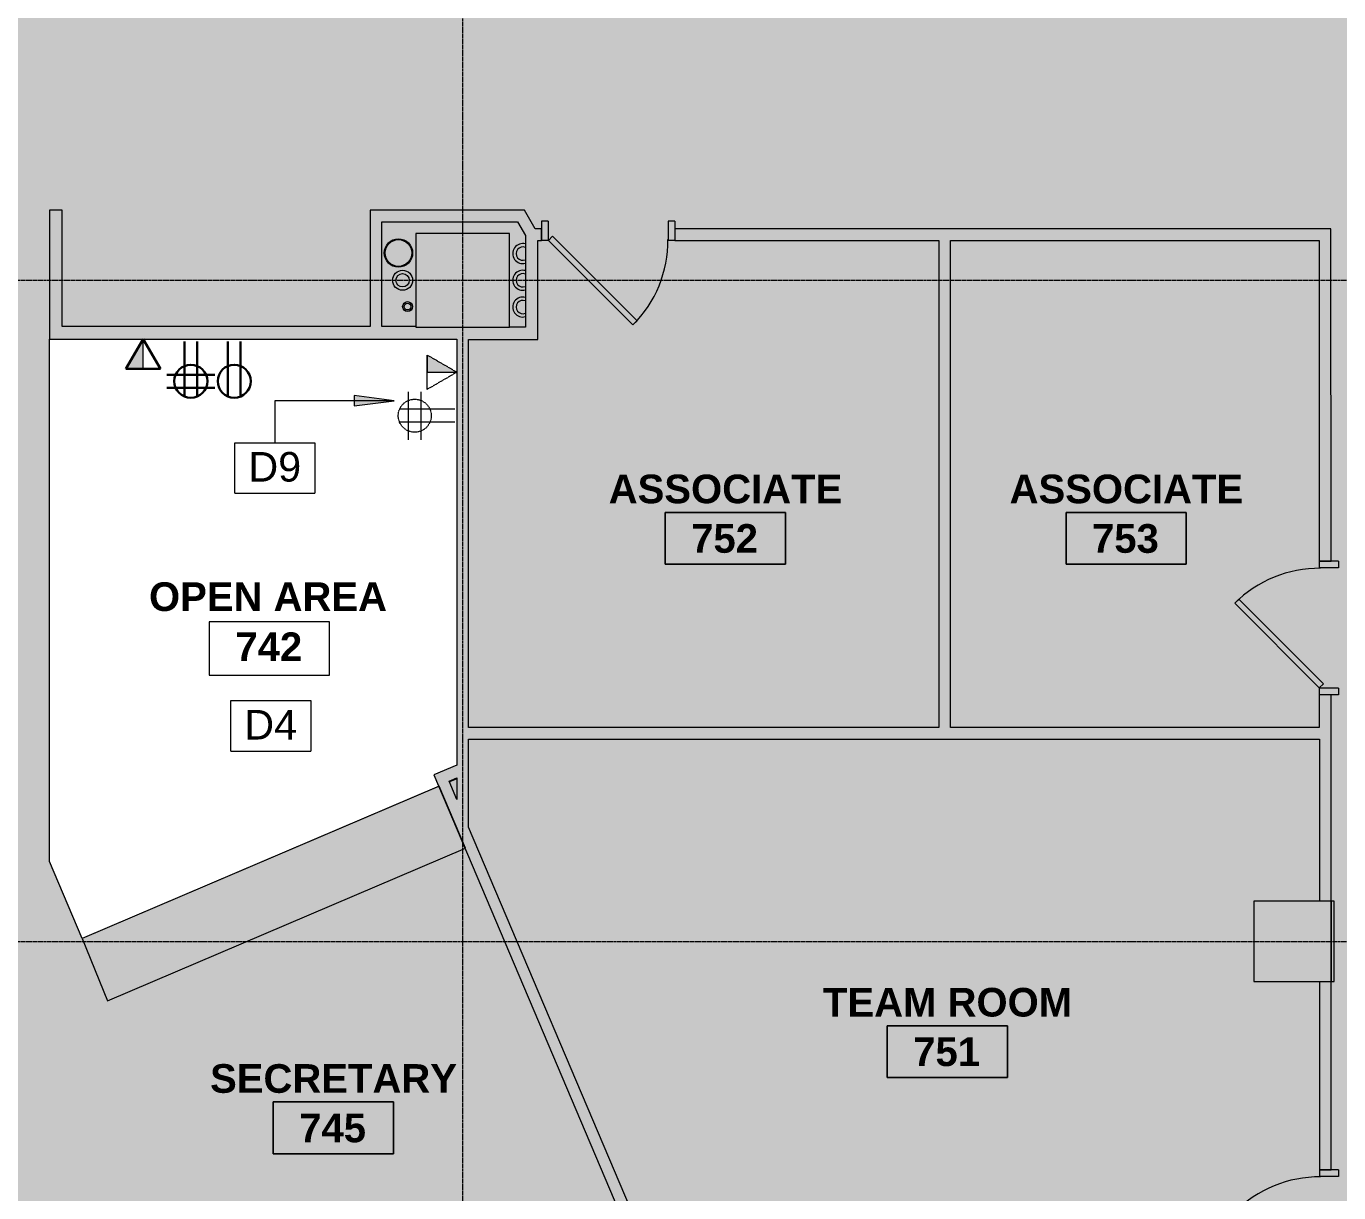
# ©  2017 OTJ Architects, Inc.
# Model space of a CAD drawing. Header units: inches. Extents: x -203 to 2791, y -968 to 768.
# Drawn here: x 104 to 497.1, y -288.6 to 60.7 of the extents above; entities that cross this region are included whole.
import ezdxf

# ---------------------------------------------------------------- set-up
doc = ezdxf.new("R2010")
doc.units = ezdxf.units.IN
doc.header["$MEASUREMENT"] = 0
doc.linetypes.add('Demolished', pattern=[0.1875, 0.125, -0.0625])
doc.linetypes.add('Grid Line 1_2_', pattern=[0.875, 0.5, -0.125, 0.125, -0.125])
for name, color, linetype, lineweight in [('A-ANNO-KEYN', 231, 'Continuous', 9), ('A-ANNO-NOTE', 131, 'Continuous', 13), ('A-AREA-IDEN', 2, 'Continuous', 9), ('A-Bldg-Patt', 7, 'Continuous', 9), ('A-Cols-Bldg', 7, 'Continuous', 9), ('A-DETL-GENF', 92, 'Continuous', 9), ('A-DETL-THIN', 151, 'Continuous', 9), ('A-DOOR', 31, 'Continuous', 13), ('A-DOOR-FRAM', 31, 'Continuous', 20), ('A-Flor-Eqpm', 7, 'Continuous', 9), ('A-Flor-Pfix-Exst', 7, 'Continuous', 9), ('A-WALL-PATT', 111, 'Continuous', 13), ('G-ANNO-TEXT', 231, 'Continuous', 9), ('I-WALL', 2, 'Continuous', 13), ('Jenner and Block 7fl_BB_dwg', 8, 'Continuous', 9), ('Q-CASE', 31, 'Continuous', 13), ('S-GRID', 1, 'Continuous', 9)]:
    doc.layers.add(name, color=color, linetype=linetype, lineweight=lineweight)
doc.styles.add('Arial', font='arial.ttf', dxfattribs={"height": 8.851796})
doc.styles.add('Swis721 Lt BT_B', font='', dxfattribs={"height": 8.583975})
doc.styles.get('Swis721 Lt BT_B').set_extended_font_data('Swis721 Lt BT', bold=True)

# ---------------------------------------------------------------- blocks, each defined once
blk = doc.blocks.new('Jenner and Block 7fl_BB_dwg-4985401-Level 7 Demo')
at = {"layer": 'A-Bldg-Patt'}
blk.add_hatch(color=256, dxfattribs=at).paths.add_polyline_path([(495.73, -225.31), (495.73, -201.31), (494.81, -201.31), (494.82, -225.31)], flags=0)
for p, q in [((495.73, -201.31), (494.81, -201.31)), ((494.81, -201.31), (494.82, -225.31)), ((495.73, -225.31), (495.73, -201.31)), ((494.82, -225.31), (495.73, -225.31))]:
    blk.add_line(p, q, dxfattribs=at)
at = {"layer": 'A-Cols-Bldg'}
blk.add_line((495.73, -201.31), (494.81, -201.31), dxfattribs=at)
at = {"layer": 'A-Cols-Bldg', "flags": 128}
blk.add_lwpolyline([(494.81, -225.31), (495.73, -225.31), (495.73, -201.31)], dxfattribs=at)
at = {"layer": 'A-Flor-Eqpm'}
blk.add_line((234.73, -1.34), (234.73, 2.02), dxfattribs=at)
at = {"layer": 'A-Flor-Pfix-Exst'}
for centre, radius in [((215.48, -7.16), 4.25), ((215.48, -7.16), 4), ((216.73, -15.34), 3), ((216.73, -15.34), 2), ((218.23, -23.23), 1.5), ((218.23, -23.23), 1)]:
    blk.add_circle(centre, radius, dxfattribs=at)
for centre, radius, start, end in [((252.73, -7.34), 3, 74.4779, 285.5221), ((252.73, -7.34), 2, 66.9897, 293.0103), ((252.73, -15.34), 3, 74.4779, 285.5221), ((252.73, -15.34), 2, 66.9897, 293.0103), ((252.73, -23.34), 3, 74.4779, 285.5221), ((252.73, -23.34), 2, 66.9897, 293.0103)]:
    blk.add_arc(centre, radius, start, end, dxfattribs=at)
blk = doc.blocks.new('Single Flush - OTJ_SOLIDFLUSH_ALUM-5494577-Level 7 Demo')
at = {"layer": 'A-DOOR', "color": 8, "lineweight": 20}
for p, q in [((-8.65, -25.84), (16.67, -0.51)), ((17.91, -1.75), (-7.42, -27.07)), ((16.67, -0.51), (17.91, -1.75)), ((-7.42, -27.07), (-8.65, -25.84))]:
    blk.add_line(p, q, dxfattribs=at)
at = {"layer": 'A-DOOR', "color": 55, "lineweight": 9}
blk.add_arc((17.91, -1.75), 35.81, 179.5, 225, dxfattribs=at)
at = {"layer": 'A-DOOR-FRAM', "color": 8}
for p, q in [((-20, 4), (-20, -1.75)), ((-20, 4), (-18, 4)), ((-18, 4), (-18, -1.75)), ((18, 4), (18, -1.75)), ((18, 4), (20, 4)), ((20, 4), (20, -1.75)), ((-20, -1.75), (-18, -1.75)), ((18, -1.75), (20, -1.75))]:
    blk.add_line(p, q, dxfattribs=at)
blk = doc.blocks.new('Single Flush - OTJ_SOLIDFLUSH_ALUM-5494578-Level 7 Demo')
at = {"layer": 'A-DOOR', "color": 8, "lineweight": 20}
for p, q in [((-7.42, 27.07), (-8.65, 25.84)), ((-8.65, 25.84), (16.67, 0.51)), ((17.91, 1.75), (-7.42, 27.07)), ((16.67, 0.51), (17.91, 1.75))]:
    blk.add_line(p, q, dxfattribs=at)
at = {"layer": 'A-DOOR', "color": 55, "lineweight": 9}
blk.add_arc((17.91, 1.75), 35.81, 135, 180.5, dxfattribs=at)
at = {"layer": 'A-DOOR-FRAM', "color": 8}
for p, q in [((-20, -4), (-20, 1.75)), ((-20, 1.75), (-18, 1.75)), ((-18, -4), (-18, 1.75)), ((18, -4), (18, 1.75)), ((18, 1.75), (20, 1.75)), ((20, -4), (20, 1.75)), ((-20, -4), (-18, -4)), ((18, -4), (20, -4))]:
    blk.add_line(p, q, dxfattribs=at)
blk = doc.blocks.new('Casework 20 - Casework 20-4940772-Level 7 Demo')
at = {"layer": 'Q-CASE', "color": 55, "lineweight": 9}
for p, q in [((214.06, -160.54), (107.91, -207.81)), ((222.26, -178.95), (214.06, -160.54)), ((115.78, -226.35), (222.26, -178.95)), ((107.91, -207.81), (115.78, -226.35))]:
    blk.add_line(p, q, dxfattribs=at)
blk = doc.blocks.new('Jenner and Block 7fl_BB_dwg-V27-Level 7 Demo')
at = {"layer": 'A-Bldg-Patt'}
blk.add_hatch(color=256, dxfattribs=at).paths.add_polyline_path([(495.73, -225.31), (495.73, -201.31), (494.81, -201.31), (494.82, -225.31)], flags=0)
for p, q in [((495.73, -201.31), (494.81, -201.31)), ((494.81, -201.31), (494.82, -225.31)), ((495.73, -225.31), (495.73, -201.31)), ((494.82, -225.31), (495.73, -225.31))]:
    blk.add_line(p, q, dxfattribs=at)
at = {"layer": 'A-Cols-Bldg'}
blk.add_line((495.73, -201.31), (494.81, -201.31), dxfattribs=at)
at = {"layer": 'A-Cols-Bldg', "flags": 128}
blk.add_lwpolyline([(494.81, -225.31), (495.73, -225.31), (495.73, -201.31)], dxfattribs=at)
at = {"layer": 'A-Flor-Eqpm'}
blk.add_line((234.73, -1.34), (234.73, 2.02), dxfattribs=at)
at = {"layer": 'A-Flor-Pfix-Exst'}
for centre, radius in [((215.48, -7.16), 4.25), ((215.48, -7.16), 4), ((216.73, -15.34), 3), ((216.73, -15.34), 2), ((218.23, -23.23), 1.5), ((218.23, -23.23), 1)]:
    blk.add_circle(centre, radius, dxfattribs=at)
for centre, radius, start, end in [((252.73, -7.34), 3, 74.4779, 285.5221), ((252.73, -7.34), 2, 66.9897, 293.0103), ((252.73, -15.34), 3, 74.4779, 285.5221), ((252.73, -15.34), 2, 66.9897, 293.0103), ((252.73, -23.34), 3, 74.4779, 285.5221), ((252.73, -23.34), 2, 66.9897, 293.0103)]:
    blk.add_arc(centre, radius, start, end, dxfattribs=at)
blk = doc.blocks.new('Room Tag - Room Name and Number-3379422-Level 7 Demo')
at = {"layer": 'A-AREA-IDEN'}
for p, q in [((-0.1881, -0.1636), (-0.1881, -0.0018)), ((-0.1881, -0.0018), (0.1869, -0.0018)), ((0.1869, -0.0018), (-0.1881, -0.0018)), ((-0.1881, -0.0018), (-0.1881, -0.1636)), ((0.1869, -0.0018), (0.1869, -0.1636)), ((0.1869, -0.1636), (0.1869, -0.0018)), ((0.1869, -0.1636), (-0.1881, -0.1636)), ((-0.1881, -0.1636), (0.1869, -0.1636))]:
    blk.add_line(p, q, dxfattribs=at)
blk = doc.blocks.new('Keynote Tag - Keynote Number - Boxed-135510-Level 7 Demo')
at = {"layer": 'A-ANNO-KEYN'}
for p, q in [((-0.125, -0.0792), (-0.125, 0.0781)), ((-0.125, 0.0781), (0.125, 0.0781)), ((0.125, 0.0781), (0.125, -0.0792)), ((-0.125, -0.0792), (0.125, -0.0792))]:
    blk.add_line(p, q, dxfattribs=at)

msp = doc.modelspace()

# ---------------------------------------------------------------- hatches: boundary and pattern name
at = {"layer": 'A-ANNO-KEYN'}
msp.add_hatch(color=256, dxfattribs=at).paths.add_polyline_path([(214.21, -51.39), (202.21, -49.81), (202.21, -52.97)], flags=0)
at = {"layer": 'A-ANNO-NOTE', "lineweight": 9}
msp.add_hatch(color=55, dxfattribs=at).paths.add_polyline_path([(139.04, -41.9), (139.04, -32.97), (133.88, -41.9)], flags=0)
at = {"layer": 'A-ANNO-NOTE', "linetype": 'Demolished', "lineweight": 9}
msp.add_hatch(color=7, dxfattribs=at).paths.add_polyline_path([(232.98, -42.87), (224.05, -37.72), (224.05, -42.87)], flags=0)
at = {"layer": 'A-DETL-GENF'}
h = msp.add_hatch(color=9, dxfattribs=at)
h.paths.add_polyline_path([(131.76, -847.99), (290.74, -780.5), (225.6, -627.04), (211.09, -633.2), (209.28, -628.94), (209.42, -628.88), (203.59, -616.37), (207.78, -614.42), (213.68, -627.08), (295.77, -592.23), (297.58, -596.49), (229.86, -625.23), (295, -778.69), (401.08, -733.65), (335.95, -580.2), (334.4, -580.86), (332.59, -576.6), (420.96, -539.09), (422.76, -543.35), (340.21, -578.39), (405.34, -731.84), (511.69, -686.69), (511.69, -619.13), (494.67, -619.13), (494.67, -614.13), (492.17, -614.13), (492.17, -540), (465.42, -540), (465.42, -525.24), (459.58, -527.72), (457.78, -523.46), (465.42, -520.22), (465.42, -507.38), (497.17, -507.38), (497.17, -511.56), (497.67, -511.56), (497.67, -516.56), (497.17, -516.56), (497.17, -614.13), (658.09, -614.13), (718.7, -588.4), (718.7, -513.05), (720.73, -513.05), (720.73, -508.94), (744.73, -508.94), (744.73, -510.06), (757.98, -510.06), (757.98, -505.44), (626.98, -505.44), (626.98, -505.32), (560.67, -505.32), (560.67, -516.56), (537.67, -516.56), (537.67, -511.56), (555.67, -511.56), (555.67, -395.31), (560.67, -395.31), (560.67, -438.44), (560.17, -438.44), (560.17, -441.94), (560.67, -441.94), (560.67, -498.32), (619.98, -498.32), (619.98, -477.94), (626.98, -477.94), (626.98, -501.94), (757.98, -501.94), (757.98, -376.94), (625.46, -376.94), (625.46, -433.44), (624.19, -433.44), (624.19, -433.94), (625.46, -433.94), (625.46, -441.94), (600.17, -441.94), (600.17, -438.44), (621.96, -438.44), (621.96, -303.25), (601.17, -303.25), (601.17, -299.75), (634.61, -299.75), (634.61, -357.01), (793.96, -357.01), (793.96, -230.99), (634.98, -230.99), (634.98, -254.99), (560.67, -254.98), (560.67, -299.75), (561.17, -299.75), (561.17, -303.25), (560.67, -303.25), (560.67, -346.75), (555.67, -346.75), (555.67, -249.98), (575.84, -249.98), (575.84, -200.84), (587.09, -200.84), (587.09, -243.74), (631.48, -243.74), (631.48, -224.99), (675.98, -224.99), (675.98, -160.84), (576.74, -160.84), (576.74, -173.53), (546.74, -173.53), (546.74, 43.98), (1001.73, 43.98), (1001.73, -243.6), (961.86, -243.6), (961.86, -227.44), (963.74, -227.44), (963.74, -224.72), (769.74, -224.72), (769.74, -224.99), (799.96, -224.99), (799.96, -303.86), (963.74, -303.86), (963.74, -267.44), (968.74, -267.44), (968.74, -284.3), (1048.58, -284.3), (1048.57, -116.84), (1052.07, -116.84), (1052.05, -76.84), (1048.57, -76.84), (1048.56, 0.1), (1552.61, 0.1), (1552.61, 338), (1723.3, 338), (1723.3, 351.59), (1731.86, 351.59), (1731.86, 355.59), (1736.48, 355.59), (1736.48, 351.59), (1910.23, 351.59), (1910.23, 580.43), (-120.35, 580.43), (-120.35, 406.96), (53.87, 406.96), (53.87, 426.96), (70.73, 426.96), (70.73, 422.34), (58.49, 422.34), (58.49, 402.34), (58.05, 402.34), (58.05, 327.65), (54.3, 327.65), (54.3, 402.34), (-120.35, 402.34), (-120.35, 286.96), (54.3, 286.96), (54.3, 287.65), (58.05, 287.65), (58.05, 279.65), (54.3, 279.65), (54.3, 282.34), (-120.35, 282.34), (-120.35, 166.96), (54.3, 166.96), (54.3, 239.65), (58.05, 239.65), (58.05, 160.65), (54.3, 160.65), (54.3, 162.34), (-120.35, 162.34), (-120.35, 0.55), (-80.76, 0.55), (-80.76, -12.89), (54.3, -12.89), (54.3, 120.65), (58.05, 120.65), (58.05, -20.2), (54.3, -20.2), (54.3, -17.52), (-80.76, -17.52), (-80.76, -30.95), (-120.35, -30.95), (-120.35, -193.04), (54.3, -193.04), (54.3, -60.2), (58.05, -60.2), (58.05, -218.21), (72.52, -252.29), (69.07, -253.76), (54.3, -218.97), (54.3, -197.66), (-120.35, -197.66), (-120.35, -254.17), (-74.96, -361.1), (84.5, -290.1), (84.7, -290.58), (88.16, -289.11), (140.82, -413.14), (137.36, -414.61), (86.31, -294.36), (-73.15, -365.35), (42.67, -638.13), (201.92, -566.67), (175.4, -504.2), (178.85, -502.74), (207.15, -569.39), (190.31, -576.95), (190.88, -578.17), (186.68, -580.12), (186.09, -578.85), (44.47, -642.39), (120.79, -822.14)], flags=0)
h.paths.add_polyline_path([(225.76, -805.76), (216.38, -783.67), (238.47, -774.29), (247.85, -796.38), (232.98, -802.69)], flags=0)
h.paths.add_polyline_path([(446.67, -711.97), (437.29, -689.88), (459.38, -680.5), (468.76, -702.59), (451.58, -709.88)], flags=0)
h.paths.add_polyline_path([(516.31, -684.73), (893.34, -524.65), (967.94, -524.65), (967.94, -523.31), (944.23, -523.31), (944.23, -523.6), (744.73, -523.6), (744.73, -532.94), (723.7, -532.94), (723.7, -561.42), (744.73, -561.42), (744.73, -585.42), (723.7, -585.42), (723.7, -591.71), (659.11, -619.13), (590.81, -619.13), (590.81, -647.06), (516.73, -647.06), (516.73, -643.56), (587.31, -643.56), (587.31, -619.13), (516.31, -619.13), (516.31, -647.06)], flags=0)
h.paths.add_polyline_path([(262.35, -545.88), (246.3, -508.06), (353.1, -462.71), (227.52, -166.92), (120.79, -212.45), (111.01, -189.4), (111.01, 5.62), (114.76, 5.62), (114.76, -29.22), (206.98, -29.22), (206.98, 5.62), (253.21, 5.62), (256.4, 0.1), (258.31, 0.1), (258.31, -3.4), (257.26, -3.4), (257.26, -33.09), (236.48, -33.09), (236.48, -149.24), (377.3, -149.23), (377.29, -3.4), (298.31, -3.4), (298.31, 0.1), (494.79, 0.1), (494.79, -99.48), (491.3, -99.48), (491.29, -3.4), (380.79, -3.4), (380.8, -149.23), (491.3, -149.22), (491.31, -139.48), (494.8, -139.48), (494.81, -201.31), (491.31, -201.31), (491.3, -152.72), (236.48, -152.74), (236.48, -179.07), (297.94, -323.84), (491.32, -323.82), (491.32, -321.75), (494.82, -321.75), (494.83, -446.72), (415.96, -480.36), (414.59, -477.14), (491.33, -444.4), (491.32, -327.32), (299.43, -327.34), (370.94, -495.76), (377.8, -492.83), (379.17, -496.05), (369.08, -500.35), (354.47, -465.93), (287.28, -494.46), (301.97, -529.06), (263.06, -545.58)], flags=0)
h.paths.add_polyline_path([(263.06, -541.78), (297.38, -527.21), (284.06, -495.83), (271.83, -501.02), (281.21, -523.11), (259.11, -532.49), (262.35, -540.12)], flags=0)
h.paths.add_polyline_path([(3.31, -538.98), (-6.07, -516.89), (16.02, -507.51), (19.36, -515.37), (155.59, -457.53), (153, -451.43), (156.45, -449.96), (163.22, -465.92), (159.77, -467.38), (157.39, -461.78), (21.16, -519.62), (25.4, -529.6), (16.02, -533.58)], flags=0)
h.paths.add_polyline_path([(492.17, -535.38), (492.17, -532.94), (471.73, -532.94), (471.73, -512), (470.05, -512), (470.05, -535.38), (491.33, -535.38)], flags=0)
h.paths.add_polyline_path([(1723.7, -524.65), (1723.7, -377.36), (1552.61, -377.36), (1552.61, -347.49), (1539.3, -347.49), (1539.3, -343.74), (1552.61, -343.74), (1552.61, -72.05), (1491.14, -72.05), (1491.14, -77.99), (1487.64, -77.99), (1487.64, -3.4), (1268.73, -3.4), (1268.73, -29.34), (1240.73, -29.34), (1240.73, -3.4), (1166.06, -3.4), (1166.06, -120.24), (1487.64, -120.24), (1487.64, -117.99), (1491.14, -117.99), (1491.14, -287.8), (1483.46, -287.8), (1483.46, -284.3), (1487.64, -284.3), (1487.64, -123.74), (1052.07, -123.74), (1052.08, -284.3), (1443.46, -284.3), (1443.46, -287.8), (1413.3, -287.8), (1413.3, -343.74), (1450.3, -343.74), (1450.3, -347.49), (1376.3, -347.49), (1376.3, -524.65), (1491.98, -524.65), (1491.98, -347.49), (1490.3, -347.49), (1490.3, -343.74), (1499.3, -343.74), (1499.3, -347.49), (1496.61, -347.49), (1496.61, -524.65), (1723.3, -524.65)], flags=0)
h.paths.add_polyline_path([(1542.73, -523.31), (1542.73, -499.31), (1566.73, -499.31), (1566.73, -523.31), (1552.61, -523.31)], flags=0)
h.paths.add_polyline_path([(763.98, -520.1), (940.73, -520.1), (940.73, -497.31), (963.74, -497.31), (963.74, -457.44), (946.48, -457.44), (946.48, -308.86), (799.96, -308.86), (799.96, -363.01), (625.46, -363.01), (625.46, -370.94), (763.98, -370.94), (763.98, -513.56), (744.73, -513.56), (744.73, -520.1), (757.98, -520.1)], flags=0)
h.paths.add_polyline_path([(963.74, -452.44), (963.74, -308.86), (951.48, -308.86), (951.48, -452.44)], flags=0)
h.paths.add_polyline_path([(625.46, -357.01), (631.11, -357.01), (631.11, -303.25), (625.46, -303.25), (625.46, -303.84)], flags=0)
h.paths.add_polyline_path([(491.32, -281.75), (491.32, -281.75), (491.32, -225.31), (471.73, -225.31), (471.73, -201.31), (494.81, -201.31), (494.81, -281.75), (491.32, -281.75)], flags=0)
h.paths.add_polyline_path([(988.73, -227.44), (992.74, -227.44), (992.74, -227.33), (968.74, -227.33), (968.74, -227.44), (968.96, -227.44)], flags=0)
h.paths.add_polyline_path([(739.47, -224.99), (766.24, -224.99), (766.24, -204.81), (679.48, -204.81), (679.48, -224.99)], flags=0)
h.paths.add_polyline_path([(905.64, -217.72), (963.74, -217.72), (963.74, -199.94), (988.73, -199.94), (988.73, -161.74), (992.74, -161.74), (992.74, -121.74), (988.73, -121.74), (988.73, -121.34), (980.11, -121.34), (980.11, -122.59), (769.74, -122.59), (769.74, -217.72), (894.29, -217.72)], flags=0)
h.paths.add_polyline_path([(729.42, -201.31), (766.24, -201.31), (766.24, -119.34), (679.48, -119.34), (679.48, -201.31), (698.39, -201.31)], flags=0)
h.paths.add_polyline_path([(232.98, -170.83), (232.98, -164.59), (230.74, -165.55), (232.3, -169.22)], flags=0)
h.paths.add_polyline_path([(227.86, -167.28), (227.67, -166.85), (227.57, -166.9)], flags=0)
h.paths.add_polyline_path([(574.9, -146.84), (668.23, -146.84), (668.23, -111.34), (771.73, -111.34), (771.73, -24.34), (569.74, -24.34), (569.74, -146.84)], flags=0)
h.paths.add_polyline_path([(1099.34, -120.24), (1162.56, -120.21), (1162.56, -3.4), (1052.06, -3.4), (1052.07, -120.24), (1077.05, -120.24)], flags=0)
h.paths.add_polyline_path([(977.65, -111.34), (979.73, -111.34), (979.73, -24.34), (775.23, -24.34), (775.23, -111.34), (961.86, -111.34)], flags=0)
h.paths.add_polyline_path([(248.73, -29.34), (253.51, -29.34), (253.51, -1.91), (251.19, 2.12), (210.48, 2.12), (210.48, -29.22), (220.73, -29.22), (220.73, -1.34), (248.73, -1.34), (248.73, -24.56)], flags=0)
h.paths.add_polyline_path([(-84.26, -27.45), (-84.26, -27.34), (-117.75, -27.34), (-117.75, -2.95), (-120.35, -2.95), (-120.35, -27.45), (-93.75, -27.45)], flags=0)
h.paths.add_polyline_path([(804.73, -16.34), (846.73, -16.34), (846.73, -0.44), (804.73, -0.44), (804.73, -13.82)], flags=0)
h.paths.add_polyline_path([(742.73, -16.34), (742.73, -0.44), (700.73, -0.44), (700.73, -16.34), (739.47, -16.34)], flags=0)
h.paths.add_polyline_path([(950.73, -16.34), (950.73, -0.44), (908.73, -0.44), (908.73, -16.34)], flags=0)
h.paths.add_polyline_path([(596.73, -16.34), (638.73, -16.34), (638.73, -0.44), (596.73, -0.44), (596.73, -6.83)], flags=0)
h.paths.add_polyline_path([(561.11, 72.2), (435.18, 72.2), (435.18, 104.84), (438.68, 104.84), (438.68, 137.19), (361.35, 137.19), (361.35, 102.19), (364.85, 102.19), (364.85, 72.69), (159.58, 72.67), (159.58, 76.17), (236.85, 76.18), (236.85, 164.65), (114.51, 164.64), (114.51, 76.17), (119.58, 76.17), (119.58, 72.67), (111.01, 72.67), (111.01, 168.14), (236.84, 168.15), (236.84, 330.14), (118.59, 330.14), (118.59, 333.64), (240.34, 333.64), (240.34, 219.65), (561.34, 219.65), (561.34, 333.9), (564.84, 333.9), (564.85, 72.2), (561.34, 72.2)], flags=0)
h.paths.add_polyline_path([(982.81, 72.74), (982.81, 72.75), (762.77, 72.75), (762.77, 107.71), (727.68, 107.71), (727.68, 297.2), (668.48, 297.2), (668.48, 107.71), (652.98, 107.71), (652.98, 313.68), (762.77, 313.68), (762.77, 340.7), (1165.23, 340.7), (1165.23, 219.73), (1487.62, 219.75), (1487.62, 333.75), (1491.12, 333.75), (1491.12, 213.95), (1487.62, 213.95), (1487.62, 216.25), (1376.43, 216.22), (1376.43, 76.27), (1487.62, 76.28), (1487.62, 173.95), (1491.12, 173.95), (1491.12, 72.78), (1248.55, 72.76), (1248.55, 102.26), (1252.05, 102.26), (1252.05, 137.26), (1173.05, 137.26), (1173.05, 102.26), (1176.55, 102.26), (1176.55, 72.76), (992.98, 72.74)], flags=0)
h.paths.add_polyline_path([(838.6, 80.75), (982.81, 80.75), (982.81, 146.24), (1048.55, 146.24), (1048.55, 216.22), (766.27, 216.15), (766.27, 80.75), (809.52, 80.75)], flags=0)
h.paths.add_polyline_path([(762.77, 111.21), (762.77, 310.18), (731.18, 310.18), (731.18, 111.21), (739.47, 111.21)], flags=0)
h.paths.add_polyline_path([(656.48, 111.21), (664.98, 111.21), (664.98, 310.18), (656.48, 310.18), (656.48, 119.71)], flags=0)
h.paths.add_polyline_path([(1073, 176.65), (1073, 177.65), (1076.5, 177.65), (1076.5, 216.65), (1073, 216.65), (1073, 216.22), (1052.05, 216.22), (1052.05, 176.65), (1068.47, 176.65)], flags=0)
h.paths.add_polyline_path([(697.48, 300.7), (727.68, 300.7), (727.68, 310.18), (668.48, 310.18), (668.48, 300.7)], flags=0)
h.paths.add_polyline_path([(1736.48, 395.59), (1731.86, 395.59), (1731.86, 410.27), (1678.92, 410.27), (1678.92, 398.15), (1599.73, 398.15), (1599.73, 402.77), (1674.3, 402.77), (1674.3, 414.9), (1731.86, 414.9), (1731.86, 580.15), (1736.48, 580.15), (1736.48, 410.27)], flags=0)
h.paths.add_polyline_path([(1559.73, 398.15), (1548.73, 398.15), (1548.73, 402.77), (1552.17, 402.77), (1552.17, 548.15), (1556.8, 548.15), (1556.8, 402.77), (1559.73, 402.77)], flags=0)
h.paths.add_polyline_path([(1487.62, 398.15), (1299.73, 398.15), (1299.73, 402.77), (1432.42, 402.77), (1432.42, 580.15), (1437.05, 580.15), (1437.05, 402.77), (1508.73, 402.77), (1508.73, 398.15), (1491.12, 398.15)], flags=0)
h.paths.add_polyline_path([(1259.73, 398.15), (1248.73, 398.15), (1248.73, 402.77), (1252.17, 402.77), (1252.17, 550.15), (1256.8, 550.15), (1256.8, 402.77), (1259.73, 402.77)], flags=0)
h.paths.add_polyline_path([(1189.23, 398.15), (999.23, 398.15), (999.23, 402.77), (1132.42, 402.77), (1132.42, 580.15), (1137.05, 580.15), (1137.05, 402.77), (1208.73, 402.77), (1208.73, 398.15)], flags=0)
h.paths.add_polyline_path([(952.17, 398.15), (948.73, 398.15), (948.73, 402.77), (952.17, 402.77), (952.17, 548.65), (956.8, 548.65), (956.8, 402.77), (959.23, 402.77), (959.23, 398.15), (956.8, 398.15)], flags=0)
h.paths.add_polyline_path([(834.43, 398.15), (830.73, 398.15), (830.73, 402.77), (832.42, 402.77), (832.42, 580.15), (837.05, 580.15), (837.05, 402.77), (908.73, 402.77), (908.73, 398.15), (837.05, 398.15)], flags=0)
h.paths.add_polyline_path([(564.84, 398.15), (520.73, 398.15), (520.73, 402.77), (652.42, 402.77), (652.42, 580.15), (657.05, 580.15), (657.05, 402.77), (790.73, 402.77), (790.73, 398.15), (584.66, 398.15)], flags=0)
h.paths.add_polyline_path([(480.73, 398.15), (470.73, 398.15), (470.73, 402.77), (472.42, 402.77), (472.42, 580.15), (477.05, 580.15), (477.05, 402.77), (480.73, 402.77)], flags=0)
h.paths.add_polyline_path([(280.73, 398.15), (280.73, 402.77), (352.42, 402.77), (352.42, 580.15), (357.05, 580.15), (357.05, 402.77), (430.73, 402.77), (430.73, 398.15), (352.42, 398.15)], flags=0)
h.paths.add_polyline_path([(232.42, 398.15), (229.73, 398.15), (229.73, 402.77), (232.42, 402.77), (232.42, 550.15), (237.05, 550.15), (237.05, 402.77), (240.73, 402.77), (240.73, 398.15), (234.68, 398.15)], flags=0)
h.paths.add_polyline_path([(117.05, 398.15), (112.42, 398.15), (112.42, 422.34), (110.73, 422.34), (110.73, 426.96), (112.42, 426.96), (112.42, 580.15), (117.05, 580.15), (117.05, 402.77), (189.73, 402.77), (189.73, 398.15), (118.59, 398.15)], flags=0)
h.paths.add_polyline_path([(942.73, 402.77), (942.73, 577.15), (966.73, 577.15), (966.73, 553.15), (942.73, 553.15)], flags=0)
h.paths.add_polyline_path([(1559.73, 553.15), (1542.73, 553.15), (1542.73, 577.15), (1566.73, 577.15), (1566.73, 553.15)], flags=0)
h.paths.add_polyline_path([(1248.73, 553.15), (1242.73, 553.15), (1242.73, 577.15), (1266.73, 577.15), (1266.73, 553.15), (1252.17, 553.15)], flags=0)
h.paths.add_polyline_path([(596.73, 553.15), (596.73, 577.15), (620.73, 577.15), (620.73, 553.15)], flags=0)
h.paths.add_polyline_path([(240.34, 553.15), (222.73, 553.15), (222.73, 577.15), (246.73, 577.15), (246.73, 553.15)], flags=0)
h.paths.add_polyline_path([(-15.27, 553.15), (-39.27, 553.15), (-39.27, 577.15), (-15.27, 577.15)], flags=0)
h = msp.add_hatch(color=7, dxfattribs=at)
h.paths.add_polyline_path([(464.83, -720.82), (893.53, -538.81), (1016.23, -538.81), (1016.23, -524.94), (892.67, -524.94), (457.06, -709.88), (459.54, -715.74), (462.19, -714.61), (462.67, -715.74)], flags=0)
h.paths.add_polyline_path([(3.31, -538.98), (25.4, -529.6), (16.02, -507.51), (-6.07, -516.89)], flags=0)
h.paths.add_polyline_path([(1723.7, -538.81), (1737.17, -538.81), (1737.17, -496.55), (1730.17, -496.55), (1730.17, -494.3), (1723.7, -494.3), (1723.7, -524.65), (1674.68, -524.65), (1674.68, -531.81), (1676.23, -531.81), (1676.23, -538.81), (1723.3, -538.81)], flags=0)
h.paths.add_polyline_path([(492.17, -532.94), (492.17, -512), (471.73, -512), (471.73, -532.94), (491.33, -532.94)], flags=0)
h.paths.add_polyline_path([(259.11, -532.49), (281.21, -523.11), (271.83, -501.02), (249.74, -510.4), (255.13, -523.11)], flags=0)
h.paths.add_polyline_path([(494.81, -225.31), (494.81, -225.31), (494.81, -201.31), (471.73, -201.31), (471.73, -225.31), (491.32, -225.31)], flags=0)
h.paths.add_polyline_path([(980.11, -121.34), (993.73, -121.34), (993.73, 0.66), (950.73, 0.66), (950.73, -16.34), (908.73, -16.34), (908.73, 0.66), (846.73, 0.66), (846.73, -16.34), (804.73, -16.34), (804.73, 0.66), (742.73, 0.66), (742.73, -16.34), (700.73, -16.34), (700.73, 0.66), (638.73, 0.66), (638.73, -16.34), (596.73, -16.34), (596.73, 0.66), (569.74, 0.66), (569.74, -24.34), (979.73, -24.34), (979.73, -121.34)], flags=0)
h.paths.add_polyline_path([(1240.73, -29.34), (1268.73, -29.34), (1268.73, -3.4), (1240.73, -3.4)], flags=0)
h.paths.add_polyline_path([(1556.36, -29.34), (1582.73, -29.34), (1582.73, -1.34), (1556.36, -1.34)], flags=0)
h.paths.add_polyline_path([(236.48, -29.34), (248.73, -29.34), (248.73, -1.34), (220.73, -1.34), (220.73, -29.34), (233.04, -29.34)], flags=0)
h.paths.add_polyline_path([(-117.75, -27.34), (-84.26, -27.34), (-84.26, -2.95), (-117.75, -2.95), (-117.75, -3.34)], flags=0)
h.paths.add_polyline_path([(1737.17, 284.95), (1737.17, 337.71), (1772.13, 337.71), (1772.13, 351.59), (1723.3, 351.59), (1723.3, 284.95), (1730.48, 284.95)], flags=0)
h.paths.add_polyline_path([(1889.03, 337.71), (1924.09, 337.71), (1924.09, 580.15), (1910.23, 580.15), (1910.23, 351.59), (1889.03, 351.59)], flags=0)
h.paths.add_polyline_path([(1552.61, 553.15), (1566.73, 553.15), (1566.73, 577.15), (1542.73, 577.15), (1542.73, 553.15), (1552.17, 553.15)], flags=0)
h.paths.add_polyline_path([(1242.73, 553.15), (1266.73, 553.15), (1266.73, 577.15), (1242.73, 577.15)], flags=0)
h.paths.add_polyline_path([(942.73, 553.15), (966.73, 553.15), (966.73, 577.15), (942.73, 577.15)], flags=0)
h.paths.add_polyline_path([(596.73, 553.15), (620.73, 553.15), (620.73, 577.15), (596.73, 577.15)], flags=0)
h.paths.add_polyline_path([(232.42, 553.15), (246.73, 553.15), (246.73, 577.15), (222.73, 577.15), (222.73, 553.15)], flags=0)
h.paths.add_polyline_path([(-15.27, 553.15), (-15.27, 577.15), (-39.27, 577.15), (-39.27, 553.15)], flags=0)
at = {"layer": 'A-WALL-PATT', "lineweight": 9}
for points in [[(114.76, -29.22), (114.76, 5.62), (111.01, 5.62), (111.01, -29.22)], [(206.98, -32.97), (210.48, -32.97), (210.48, 5.62), (206.98, 5.62), (206.98, -32.9)], [(220.73, 2.12), (251.19, 2.12), (249.17, 5.62), (210.48, 5.62), (210.48, 2.12)], [(254.38, -3.4), (258.31, -3.4), (258.31, -3.22), (253.21, 5.62), (249.17, 5.62), (253.51, -1.91)], [(257.26, -29.34), (257.26, -3.4), (254.38, -3.4), (253.51, -1.91), (253.51, -29.34)], [(377.3, -149.23), (380.8, -149.23), (380.79, -3.4), (377.29, -3.4), (377.3, -143.66)], [(120.2, -32.97), (206.98, -32.97), (206.98, -29.22), (111.01, -29.22), (111.01, -32.97)], [(210.48, -32.97), (232.98, -32.97), (232.98, -29.34), (220.73, -29.34), (220.73, -29.22), (210.48, -29.22), (210.48, -32.9)], [(236.48, -179.07), (236.48, -29.34), (232.98, -29.34), (232.98, -170.83), (235.58, -176.94)], [(257.26, -33.09), (257.26, -29.34), (236.48, -29.34), (236.48, -33.09)], [(236.48, -152.74), (491.31, -152.72), (491.3, -149.22), (236.48, -149.24)], [(227.42, -166.69), (232.98, -164.32), (232.98, -160.51), (226.05, -163.47), (226.84, -165.32)]]:
    msp.add_hatch(color=7, dxfattribs=at).paths.add_polyline_path(points, flags=0)
h = msp.add_hatch(color=7, dxfattribs=at)
h.paths.add_polyline_path([(494.79, -3.4), (494.79, 0.1), (298.31, 0.1), (298.31, -3.4), (494.79, -3.4)], flags=0)
h.paths.add_polyline_path([(258.31, -3.22), (258.31, 0.1), (256.4, 0.1), (257.26, -1.4)], flags=0)
h = msp.add_hatch(color=7, dxfattribs=at)
h.paths.add_polyline_path([(491.31, -201.31), (494.81, -201.31), (494.79, -139.48), (491.3, -139.48), (491.31, -201.31)], flags=0)
h.paths.add_polyline_path([(491.3, -99.48), (494.8, -99.48), (494.79, -3.4), (491.29, -3.4), (491.3, -32.9)], flags=0)
h = msp.add_hatch(color=7, dxfattribs=at)
h.paths.add_polyline_path([(367.72, -497.13), (370.94, -495.76), (230.64, -165.32), (227.42, -166.69), (367.13, -495.76)], flags=0)
h.paths.add_polyline_path([(227.86, -167.28), (227.57, -166.9), (227.69, -166.89)], flags=0)
h = msp.add_hatch(color=7, dxfattribs=at)
h.paths.add_polyline_path([(491.33, -448.21), (494.83, -446.72), (494.82, -321.75), (491.32, -321.75), (491.33, -446.72)], flags=0)
h.paths.add_polyline_path([(491.32, -281.75), (494.82, -281.75), (494.81, -225.31), (491.31, -225.31), (491.32, -281.75)], flags=0)

# ---------------------------------------------------------------- linework, layer by layer
at = {"layer": 'A-ANNO-KEYN'}
for p, q in [((214.21, -51.39), (202.21, -49.81)), ((202.21, -49.81), (202.21, -52.97)), ((178.46, -51.39), (178.46, -63.98)), ((214.21, -51.39), (178.46, -51.39)), ((202.21, -52.97), (214.21, -51.39))]:
    msp.add_line(p, q, dxfattribs=at)
at = {"layer": 'A-ANNO-NOTE', "color": 55, "lineweight": 9}
for p, q in [((139.04, -32.97), (133.88, -41.9)), ((139.04, -41.9), (139.04, -32.97)), ((133.88, -41.9), (139.04, -41.9))]:
    msp.add_line(p, q, dxfattribs=at)
at = {"layer": 'A-ANNO-NOTE', "color": 215, "lineweight": 30}
for p, q in [((139.04, -32.97), (133.88, -41.9)), ((139.04, -32.97), (144.2, -41.9)), ((151.38, -33.62), (151.38, -50.15)), ((155.21, -33.62), (155.21, -50.15)), ((164.38, -33.62), (164.38, -50.15)), ((168.21, -33.62), (168.21, -50.15)), ((144.2, -41.9), (133.88, -41.9)), ((160.47, -43.67), (146.12, -43.67)), ((160.47, -47.5), (146.12, -47.5))]:
    msp.add_line(p, q, dxfattribs=at)
at = {"layer": 'A-ANNO-NOTE', "color": 7, "linetype": 'Demolished', "lineweight": 9}
for p, q in [((232.98, -42.87), (224.05, -37.72)), ((224.05, -37.72), (224.05, -42.87)), ((232.98, -42.87), (224.05, -37.72)), ((224.05, -48.03), (224.05, -37.72)), ((224.05, -42.87), (232.98, -42.87)), ((232.98, -42.87), (224.05, -48.03)), ((218.45, -63.07), (218.45, -48.72)), ((222.28, -63.07), (222.28, -48.72)), ((232.33, -53.98), (215.8, -53.98)), ((232.33, -57.81), (215.8, -57.81))]:
    msp.add_line(p, q, dxfattribs=at)
at = {"layer": 'A-ANNO-NOTE', "color": 215, "lineweight": 30}
for centre in [(153.3, -45.58), (166.3, -45.58)]:
    msp.add_circle(centre, 4.95, dxfattribs=at)
at = {"layer": 'A-ANNO-NOTE', "color": 7, "linetype": 'Demolished', "lineweight": 9}
msp.add_circle((220.37, -55.89), 4.95, dxfattribs=at)
at = {"layer": 'A-DETL-THIN'}
for p, q in [((248.73, -1.34), (220.73, -1.34)), ((220.73, -1.34), (220.73, -29.34)), ((248.73, -29.34), (248.73, -1.34)), ((220.73, -29.34), (248.73, -29.34)), ((111.01, -189.4), (111.01, -32.97)), ((194.8, -117.63), (158.8, -117.63)), ((158.8, -117.63), (158.8, -133.63)), ((194.8, -133.63), (194.8, -117.63)), ((158.8, -133.63), (194.8, -133.63)), ((232.98, -164.59), (230.74, -165.55)), ((227.52, -166.92), (120.79, -212.45)), ((120.79, -212.45), (111.01, -189.4)), ((494.81, -201.31), (471.73, -201.31)), ((471.73, -201.31), (471.73, -225.31)), ((494.81, -225.31), (494.81, -201.31)), ((471.73, -225.31), (494.81, -225.31))]:
    msp.add_line(p, q, dxfattribs=at)
at = {"layer": 'I-WALL', "color": 8, "lineweight": 20}
for p, q in [((114.76, 5.62), (111.01, 5.62)), ((111.01, 5.62), (111.01, -32.97)), ((114.76, -29.22), (114.76, 5.62)), ((253.21, 5.62), (206.98, 5.62)), ((206.98, 5.62), (206.98, -29.22)), ((256.4, 0.1), (253.21, 5.62)), ((210.48, 2.12), (251.19, 2.12)), ((210.48, -29.22), (210.48, 2.12)), ((251.19, 2.12), (253.51, -1.91)), ((258.31, 0.1), (256.4, 0.1)), ((258.31, -3.4), (258.31, 0.1)), ((494.79, 0.1), (298.31, 0.1)), ((298.31, 0.1), (298.31, -3.4)), ((494.8, -99.48), (494.79, 0.1)), ((253.51, -1.91), (253.51, -29.34)), ((257.26, -3.4), (258.31, -3.4)), ((257.26, -33.09), (257.26, -3.4)), ((298.31, -3.4), (377.29, -3.4)), ((377.29, -3.4), (377.3, -149.23)), ((380.79, -3.4), (491.29, -3.4)), ((380.8, -149.23), (380.79, -3.4)), ((491.29, -3.4), (491.3, -99.48)), ((206.98, -29.22), (114.76, -29.22)), ((220.73, -29.22), (210.48, -29.22)), ((253.51, -29.34), (248.73, -29.34)), ((111.01, -32.97), (232.98, -32.97)), ((232.98, -32.97), (232.98, -160.51)), ((236.48, -149.24), (236.48, -33.09)), ((236.48, -33.09), (257.26, -33.09)), ((491.3, -99.48), (494.8, -99.48)), ((491.3, -139.48), (491.3, -149.22)), ((494.8, -139.48), (491.3, -139.48)), ((494.81, -201.31), (494.8, -139.48)), ((377.3, -149.23), (236.48, -149.24)), ((491.3, -149.22), (380.8, -149.23)), ((236.48, -152.74), (491.31, -152.72)), ((236.48, -179.07), (236.48, -152.74)), ((491.31, -152.72), (491.31, -201.31)), ((232.98, -160.51), (226.05, -163.47)), ((226.05, -163.47), (353.1, -462.71)), ((230.64, -165.32), (232.98, -164.32)), ((232.98, -164.32), (232.98, -170.83)), ((232.98, -170.83), (230.64, -165.32)), ((297.94, -323.84), (236.48, -179.07)), ((491.31, -225.31), (491.32, -281.75)), ((494.82, -281.75), (494.81, -225.31)), ((491.32, -281.75), (494.82, -281.75))]:
    msp.add_line(p, q, dxfattribs=at)
at = {"layer": 'S-GRID', "linetype": 'Grid Line 1_2_'}
for p, q in [((234.73, -968.26), (234.73, 744.46)), ((-203.03, -15.31), (2046, -15.31)), ((-203.03, -213.31), (2046, -213.31))]:
    msp.add_line(p, q, dxfattribs=at)

# ---------------------------------------------------------------- block references
at = {"layer": 'A-ANNO-KEYN', "xscale": 95.99999999999994, "yscale": 95.99999999999994, "zscale": 95.99999999999994}
for p in [(178.46, -71.48), (177.25, -148.72)]:
    msp.add_blockref('Keynote Tag - Keynote Number - Boxed-135510-Level 7 Demo', p, dxfattribs=at)
at = {"layer": 'A-AREA-IDEN', "xscale": 95.99999999999994, "yscale": 95.99999999999994, "zscale": 95.99999999999994}
for p in [(313.43, -84.67), (433.5, -84.67), (379.94, -238.39), (196.03, -261.22)]:
    msp.add_blockref('Room Tag - Room Name and Number-3379422-Level 7 Demo', p, dxfattribs=at)
at = {"layer": 'A-DOOR', "color": 135}
for name, p, rotation in [('Single Flush - OTJ_SOLIDFLUSH_ALUM-5494578-Level 7 Demo', (278.31, -1.65), 180), ('Single Flush - OTJ_SOLIDFLUSH_ALUM-5494577-Level 7 Demo', (493.05, -119.48), 270.0047325552693), ('Single Flush - OTJ_SOLIDFLUSH_ALUM-5494577-Level 7 Demo', (493.07, -301.75), 270.0047325552691)]:
    msp.add_blockref(name, p, dxfattribs=dict(at, rotation=rotation))
at = {"layer": 'Jenner and Block 7fl_BB_dwg', "color": 7}
for name in ['Jenner and Block 7fl_BB_dwg-4985401-Level 7 Demo', 'Jenner and Block 7fl_BB_dwg-V27-Level 7 Demo']:
    msp.add_blockref(name, (0, 0), dxfattribs=at)
at = {"layer": 'Q-CASE', "color": 55, "lineweight": 9, "rotation": 359.1008115402564}
msp.add_blockref('Casework 20 - Casework 20-4940772-Level 7 Demo', (16.15, -2.97), dxfattribs=at)

# ---------------------------------------------------------------- texts
at = {"layer": 'A-AREA-IDEN', "char_height": 8.584, "attachment_point": 2, "line_spacing_factor": 0.998538, "style": 'Swis721 Lt BT_B'}
for s, insert, width in [('ASSOCIATE', (313.44, -73.53), 76.032), ('ASSOCIATE', (433.51, -73.53), 76.032), ('752', (313.16, -88.36), 23.004), ('753', (433.22, -88.36), 23.004), ('TEAM ROOM', (379.95, -227.25), 83.592), ('751', (379.67, -242.08), 23.004), ('SECRETARY', (196.04, -250.09), 79.488), ('745', (195.76, -264.91), 23.004)]:
    msp.add_mtext(s, dxfattribs=dict(at, insert=insert, width=width))
at = {"layer": 'G-ANNO-TEXT', "color": 7, "char_height": 8.584, "attachment_point": 2, "line_spacing_factor": 0.998538, "style": 'Swis721 Lt BT_B'}
for s, insert, width in [('OPEN AREA', (176.41, -105.79), 78.192), ('742', (176.66, -120.79), 23.004)]:
    msp.add_mtext(s, dxfattribs=dict(at, insert=insert, width=width))

# ---------------------------------------------------------------- next in the draw order: texts
at = {"layer": 'A-ANNO-KEYN', "char_height": 8.852, "width": 18.792, "attachment_point": 2, "line_spacing_factor": 0.938532, "style": 'Arial', "bg_fill": 3, "box_fill_scale": 1.25, "bg_fill_color": 0, "bg_fill_transparency": 0}
for s, insert in [('D9', (178.44, -66.77)), ('D4', (177.22, -144.01))]:
    msp.add_mtext(s, dxfattribs=dict(at, insert=insert))

doc.saveas('drawing.dxf')
